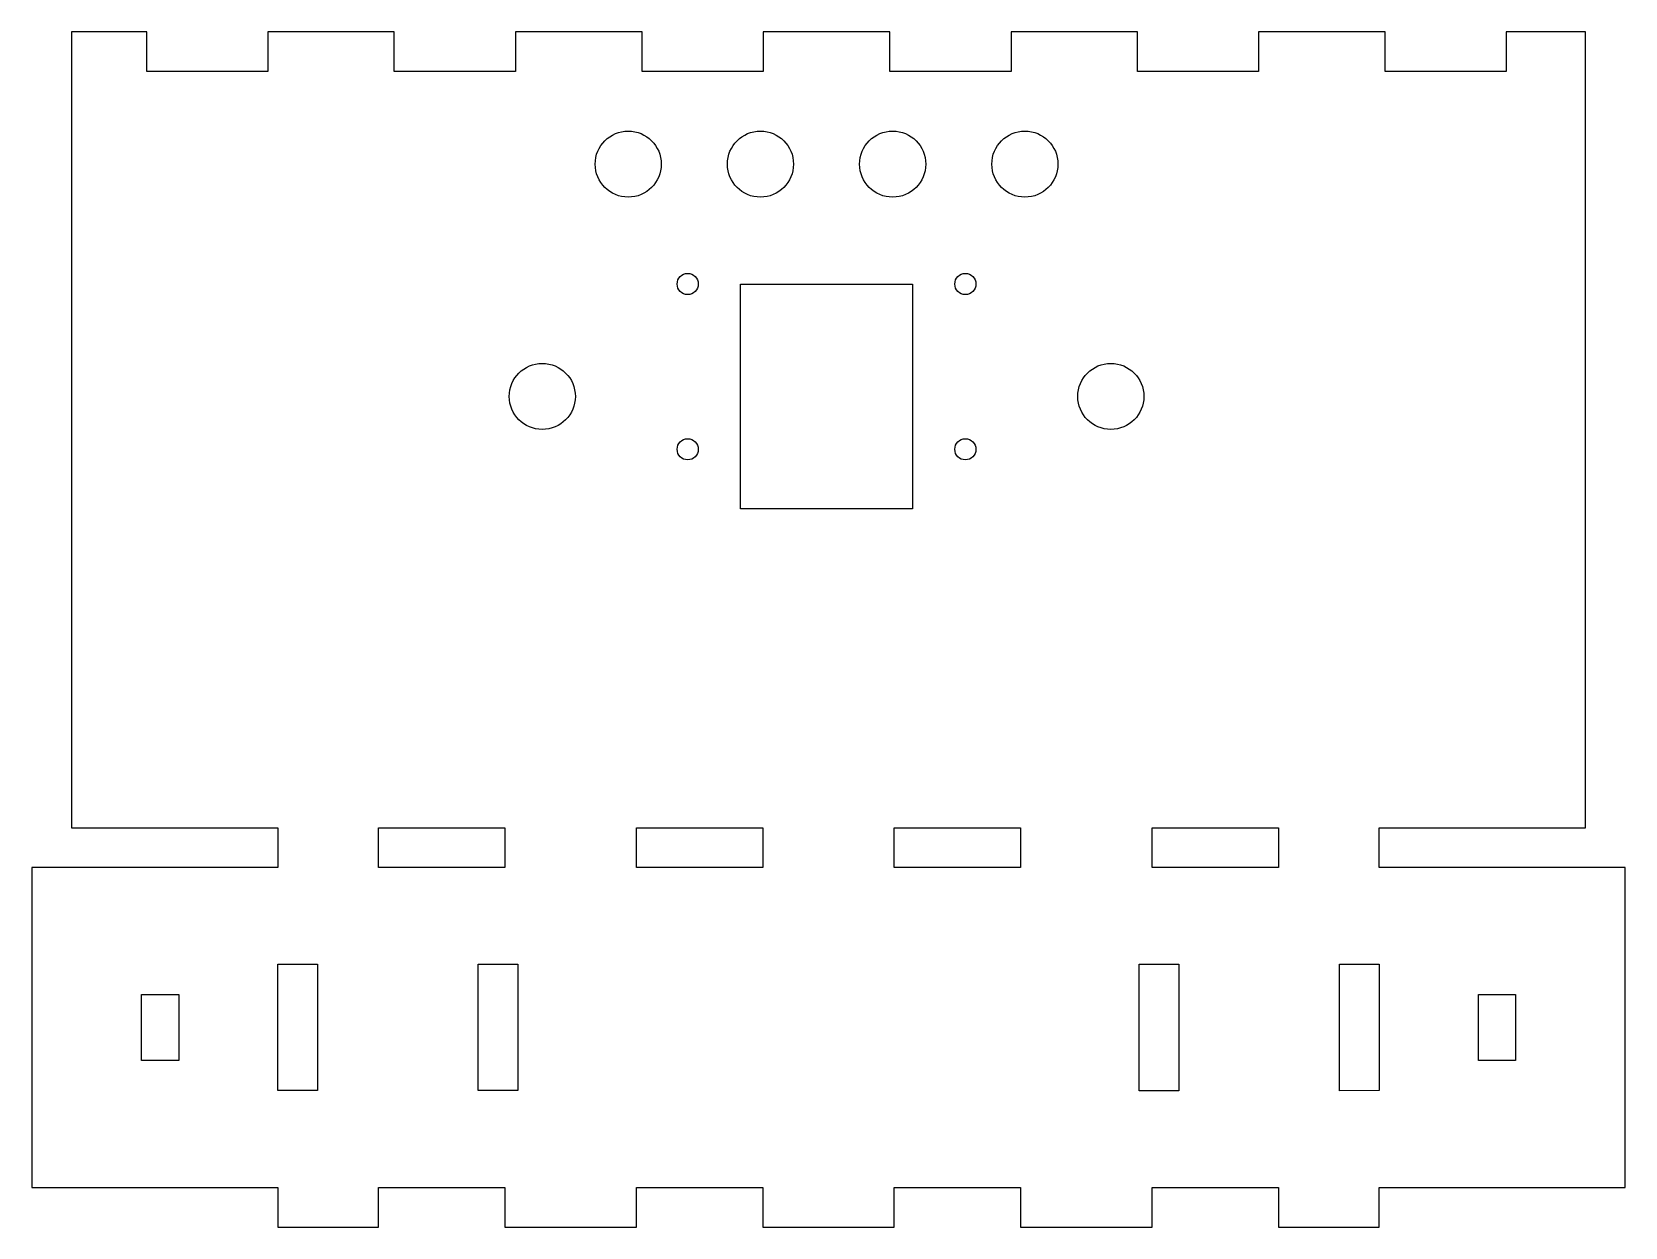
# Model space of a CAD drawing. Header units: millimetres. Extents: x -17 to 103, y -30 to 60.
import ezdxf

# ---------------------------------------------------------------- set-up
doc = ezdxf.new("R2010")
doc.units = ezdxf.units.MM
doc.layers.get('0').update_dxf_attribs({"linetype": 'CONTINUOUS'})

msp = doc.modelspace()

# ---------------------------------------------------------------- linework, layer by layer
for points in [[(-14.23, 60), (-14.23, -0.2), (1.37, -0.2), (1.37, -3.2), (-17.23, -3.2), (-17.23, -27.4), (1.37, -27.4), (1.37, -30.4), (8.99, -30.4), (8.99, -27.4), (18.54, -27.4), (18.54, -30.4), (28.49, -30.4), (28.49, -27.4), (38.04, -27.4), (38.04, -30.4), (47.99, -30.4), (47.99, -27.4), (57.54, -27.4), (57.54, -30.4), (67.49, -30.4), (67.49, -27.4), (77.04, -27.4), (77.04, -30.4), (84.67, -30.4), (84.67, -27.4), (103.27, -27.4), (103.27, -3.2), (84.67, -3.2), (84.67, -0.2), (100.27, -0.2), (100.27, 60), (94.28, 60), (94.28, 57), (85.11, 57), (85.11, 60), (75.55, 60), (75.55, 57), (66.38, 57), (66.38, 60), (56.82, 60), (56.82, 57), (47.65, 57), (47.65, 60), (38.08, 60), (38.08, 57), (28.92, 57), (28.92, 60), (19.35, 60), (19.35, 57), (10.18, 57), (10.18, 60), (0.62, 60), (0.62, 57), (-8.55, 57), (-8.55, 60)], [(36.37, 23.93), (36.37, 40.93), (49.37, 40.93), (49.37, 23.93)], [(18.54, -3.2), (8.99, -3.2), (8.99, -0.2), (18.54, -0.2)], [(38.04, -0.2), (38.04, -3.2), (28.49, -3.2), (28.49, -0.2)], [(47.99, -3.2), (47.99, -0.2), (57.54, -0.2), (57.54, -3.2)], [(67.49, -3.2), (67.49, -0.2), (77.04, -0.2), (77.04, -3.2)], [(4.37, -20.07), (1.37, -20.07), (1.37, -10.52), (4.37, -10.52)], [(19.52, -10.52), (19.52, -20.07), (16.52, -20.07), (16.52, -10.52)], [(66.52, -10.52), (69.52, -10.52), (69.52, -20.09), (66.52, -20.09)], [(84.67, -20.07), (81.67, -20.09), (81.67, -10.52), (84.67, -10.52)], [(-8.93, -17.8), (-8.93, -12.8), (-6.13, -12.8), (-6.13, -17.8)], [(94.97, -12.8), (94.97, -17.8), (92.17, -17.8), (92.17, -12.8)]]:
    msp.add_lwpolyline(points, close=True)
for centre, radius in [((27.87, 50), 2.5), ((37.87, 50), 2.5), ((47.87, 50), 2.5), ((57.87, 50), 2.5), ((32.37, 40.93), 0.8), ((53.37, 40.93), 0.8), ((21.37, 32.43), 2.5), ((64.37, 32.43), 2.5), ((32.37, 28.43), 0.8), ((53.37, 28.43), 0.8)]:
    msp.add_circle(centre, radius)

doc.saveas('drawing.dxf')
